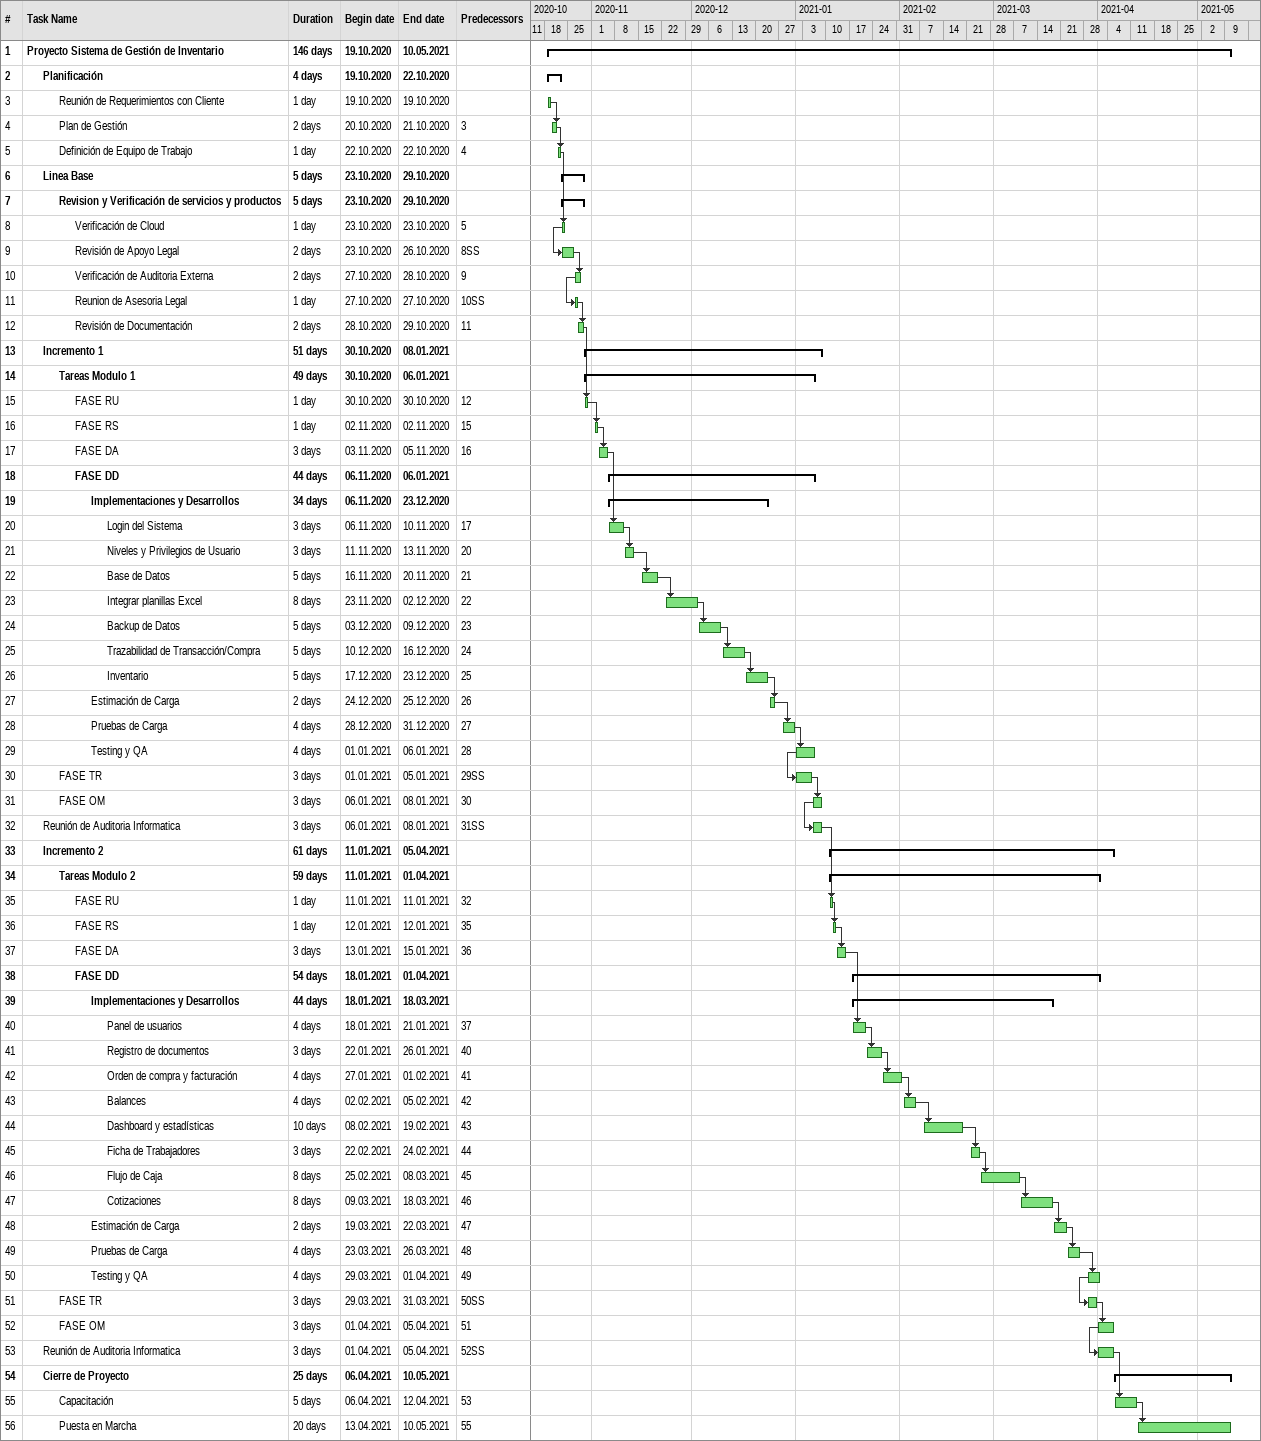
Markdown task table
| ID | Level | Task | Duration | Start | Finish | Predecessors |
|---|---|---|---|---|---|---|
| 1 | 1 | **Proyecto Sistema de Gestión de Inventario** | 146d | 2020-10-19 | 2021-05-10 |  |
| 2 | 2 | **Planificación** | 4d | 2020-10-19 | 2020-10-22 |  |
| 3 | 3 | Reunión de Requerimientos con Cliente | 1d | 2020-10-19 | 2020-10-19 |  |
| 4 | 3 | Plan de Gestión | 2d | 2020-10-20 | 2020-10-21 | 3 |
| 5 | 3 | Definición de Equipo de Trabajo | 1d | 2020-10-22 | 2020-10-22 | 4 |
| 6 | 2 | **Linea Base** | 5d | 2020-10-23 | 2020-10-29 |  |
| 7 | 3 | **Revision y Verificación de servicios y productos** | 5d | 2020-10-23 | 2020-10-29 |  |
| 8 | 4 | Verificación de Cloud | 1d | 2020-10-23 | 2020-10-23 | 5 |
| 9 | 4 | Revisión de Apoyo Legal | 2d | 2020-10-23 | 2020-10-26 | 8SS |
| 10 | 4 | Verificación de Auditoria Externa | 2d | 2020-10-27 | 2020-10-28 | 9 |
| 11 | 4 | Reunion de Asesoria Legal | 1d | 2020-10-27 | 2020-10-27 | 10SS |
| 12 | 4 | Revisión de Documentación | 2d | 2020-10-28 | 2020-10-29 | 11 |
| 13 | 2 | **Incremento 1** | 51d | 2020-10-30 | 2021-01-08 |  |
| 14 | 3 | **Tareas Modulo 1** | 49d | 2020-10-30 | 2021-01-06 |  |
| 15 | 4 | FASE RU | 1d | 2020-10-30 | 2020-10-30 | 12 |
| 16 | 4 | FASE RS | 1d | 2020-11-02 | 2020-11-02 | 15 |
| 17 | 4 | FASE DA | 3d | 2020-11-03 | 2020-11-05 | 16 |
| 18 | 4 | **FASE DD** | 44d | 2020-11-06 | 2021-01-06 |  |
| 19 | 5 | **Implementaciones y Desarrollos** | 34d | 2020-11-06 | 2020-12-23 |  |
| 20 | 6 | Login del Sistema | 3d | 2020-11-06 | 2020-11-10 | 17 |
| 21 | 6 | Niveles y Privilegios de Usuario | 3d | 2020-11-11 | 2020-11-13 | 20 |
| 22 | 6 | Base de Datos | 5d | 2020-11-16 | 2020-11-20 | 21 |
| 23 | 6 | Integrar planillas Excel | 8d | 2020-11-23 | 2020-12-02 | 22 |
| 24 | 6 | Backup de Datos | 5d | 2020-12-03 | 2020-12-09 | 23 |
| 25 | 6 | Trazabilidad de Transacción/Compra | 5d | 2020-12-10 | 2020-12-16 | 24 |
| 26 | 6 | Inventario | 5d | 2020-12-17 | 2020-12-23 | 25 |
| 27 | 5 | Estimación de Carga | 2d | 2020-12-24 | 2020-12-25 | 26 |
| 28 | 5 | Pruebas de Carga | 4d | 2020-12-28 | 2020-12-31 | 27 |
| 29 | 5 | Testing y QA | 4d | 2021-01-01 | 2021-01-06 | 28 |
| 30 | 3 | FASE TR | 3d | 2021-01-01 | 2021-01-05 | 29SS |
| 31 | 3 | FASE OM | 3d | 2021-01-06 | 2021-01-08 | 30 |
| 32 | 2 | Reunión de Auditoria Informatica | 3d | 2021-01-06 | 2021-01-08 | 31SS |
| 33 | 2 | **Incremento 2** | 61d | 2021-01-11 | 2021-04-05 |  |
| 34 | 3 | **Tareas Modulo 2** | 59d | 2021-01-11 | 2021-04-01 |  |
| 35 | 4 | FASE RU | 1d | 2021-01-11 | 2021-01-11 | 32 |
| 36 | 4 | FASE RS | 1d | 2021-01-12 | 2021-01-12 | 35 |
| 37 | 4 | FASE DA | 3d | 2021-01-13 | 2021-01-15 | 36 |
| 38 | 4 | **FASE DD** | 54d | 2021-01-18 | 2021-04-01 |  |
| 39 | 5 | **Implementaciones y Desarrollos** | 44d | 2021-01-18 | 2021-03-18 |  |
| 40 | 6 | Panel de usuarios | 4d | 2021-01-18 | 2021-01-21 | 37 |
| 41 | 6 | Registro de documentos | 3d | 2021-01-22 | 2021-01-26 | 40 |
| 42 | 6 | Orden de compra y facturación | 4d | 2021-01-27 | 2021-02-01 | 41 |
| 43 | 6 | Balances | 4d | 2021-02-02 | 2021-02-05 | 42 |
| 44 | 6 | Dashboard y estadísticas | 10d | 2021-02-08 | 2021-02-19 | 43 |
| 45 | 6 | Ficha de Trabajadores | 3d | 2021-02-22 | 2021-02-24 | 44 |
| 46 | 6 | Flujo de Caja | 8d | 2021-02-25 | 2021-03-08 | 45 |
| 47 | 6 | Cotizaciones | 8d | 2021-03-09 | 2021-03-18 | 46 |
| 48 | 5 | Estimación de Carga | 2d | 2021-03-19 | 2021-03-22 | 47 |
| 49 | 5 | Pruebas de Carga | 4d | 2021-03-23 | 2021-03-26 | 48 |
| 50 | 5 | Testing y QA | 4d | 2021-03-29 | 2021-04-01 | 49 |
| 51 | 3 | FASE TR | 3d | 2021-03-29 | 2021-03-31 | 50SS |
| 52 | 3 | FASE OM | 3d | 2021-04-01 | 2021-04-05 | 51 |
| 53 | 2 | Reunión de Auditoria Informatica | 3d | 2021-04-01 | 2021-04-05 | 52SS |
| 54 | 2 | **Cierre de Proyecto** | 25d | 2021-04-06 | 2021-05-10 |  |
| 55 | 3 | Capacitación | 5d | 2021-04-06 | 2021-04-12 | 53 |
| 56 | 3 | Puesta en Marcha | 20d | 2021-04-13 | 2021-05-10 | 55 |
